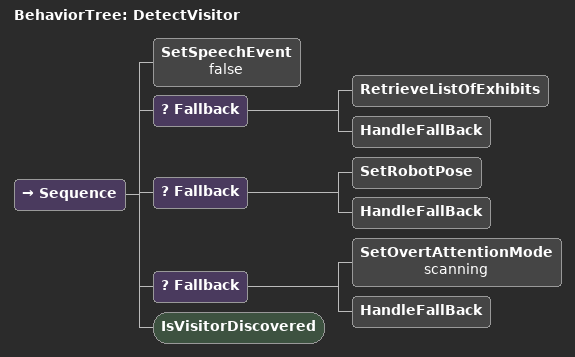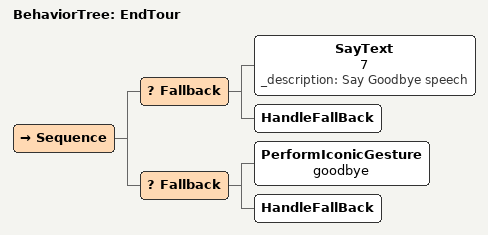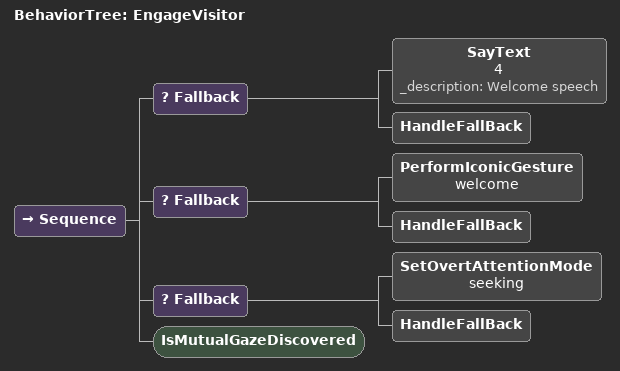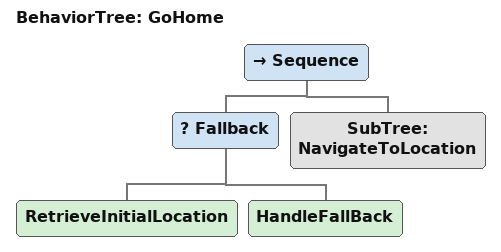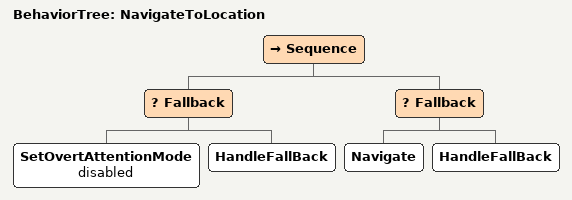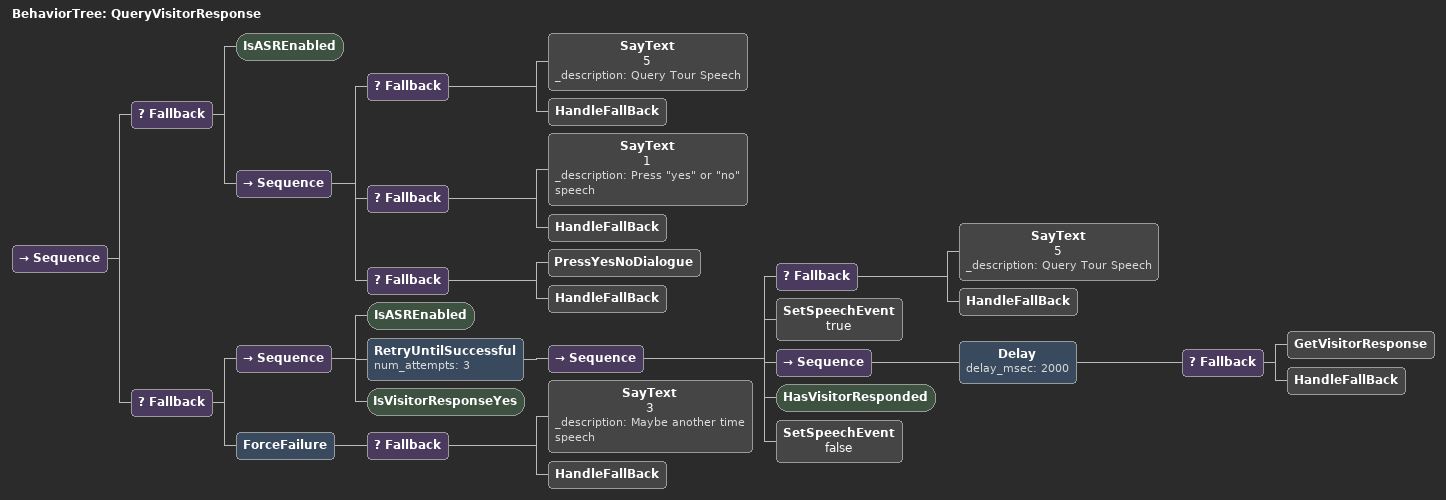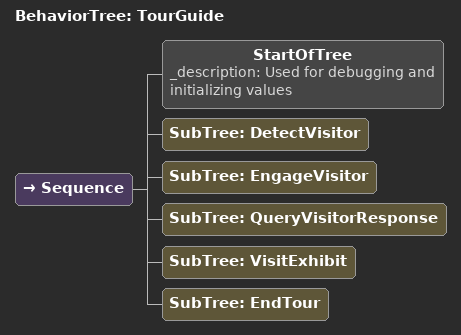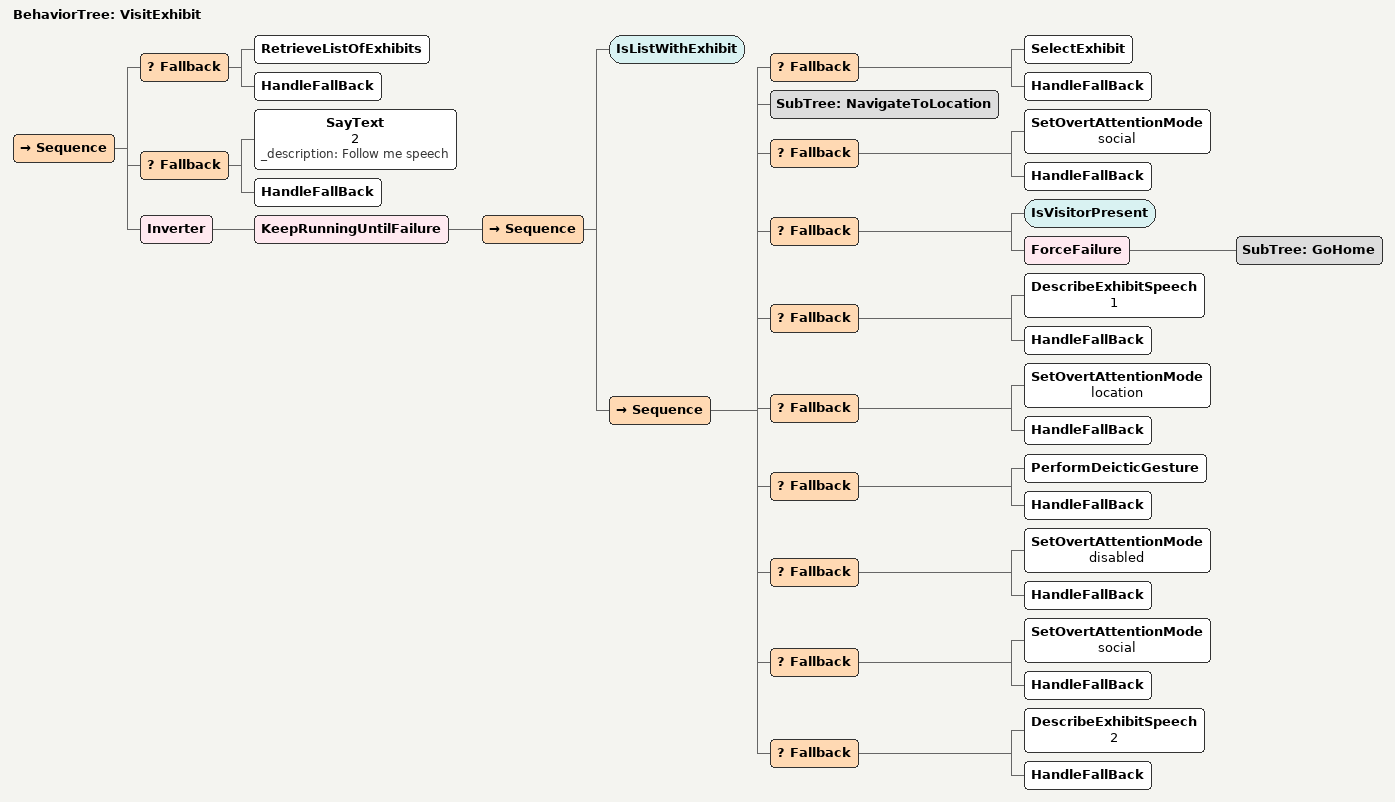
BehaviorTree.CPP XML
<?xml version="1.0" encoding="UTF-8"?>
<root BTCPP_format="4"
      main_tree_to_execute="TourGuide">
  <BehaviorTree ID="DetectVisitor">
    <Sequence>
      <SetSpeechEvent name="false"/>
      <Fallback>
        <RetrieveListOfExhibits/>
        <HandleFallBack/>
      </Fallback>
      <Fallback>
        <SetRobotPose/>
        <HandleFallBack/>
      </Fallback>
      <Fallback>
        <SetOvertAttentionMode name="scanning"/>
        <HandleFallBack/>
      </Fallback>
      <IsVisitorDiscovered/>
    </Sequence>
  </BehaviorTree>

  <BehaviorTree ID="EndTour">
    <Sequence>
      <Fallback>
        <SayText name="7"
                 _description="Say Goodbye speech"/>
        <HandleFallBack/>
      </Fallback>
      <Fallback>
        <PerformIconicGesture name="goodbye"/>
        <HandleFallBack/>
      </Fallback>
    </Sequence>
  </BehaviorTree>

  <BehaviorTree ID="EngageVisitor">
    <Sequence>
      <Fallback>
        <SayText name="4"
                 _description="Welcome speech"/>
        <HandleFallBack/>
      </Fallback>
      <Fallback>
        <PerformIconicGesture name="welcome"/>
        <HandleFallBack/>
      </Fallback>
      <Fallback>
        <SetOvertAttentionMode name="seeking"/>
        <HandleFallBack/>
      </Fallback>
      <IsMutualGazeDiscovered/>
    </Sequence>
  </BehaviorTree>

  <BehaviorTree ID="GoHome">
    <Sequence>
      <Fallback>
        <RetrieveInitialLocation/>
        <HandleFallBack/>
      </Fallback>
      <SubTree ID="NavigateToLocation"/>
    </Sequence>
  </BehaviorTree>

  <BehaviorTree ID="NavigateToLocation">
    <Sequence>
      <Fallback>
        <SetOvertAttentionMode name="disabled"/>
        <HandleFallBack/>
      </Fallback>
      <Fallback>
        <Navigate/>
        <HandleFallBack/>
      </Fallback>
    </Sequence>
  </BehaviorTree>

  <BehaviorTree ID="QueryVisitorResponse">
    <Sequence>
      <Fallback>
        <IsASREnabled/>
        <Sequence>
          <Fallback>
            <SayText name="5"
                     _description="Query Tour Speech"/>
            <HandleFallBack/>
          </Fallback>
          <Fallback>
            <SayText name="1"
                     _description="Press &quot;yes&quot; or &quot;no&quot; speech"/>
            <HandleFallBack/>
          </Fallback>
          <Fallback>
            <PressYesNoDialogue/>
            <HandleFallBack/>
          </Fallback>
        </Sequence>
      </Fallback>
      <Fallback>
        <Sequence>
          <IsASREnabled/>
          <RetryUntilSuccessful num_attempts="3">
            <Sequence>
              <Fallback>
                <SayText name="5"
                         _description="Query Tour Speech"/>
                <HandleFallBack/>
              </Fallback>
              <SetSpeechEvent name="true"/>
              <Sequence>
                <Delay delay_msec="2000">
                  <Fallback>
                    <GetVisitorResponse/>
                    <HandleFallBack/>
                  </Fallback>
                </Delay>
              </Sequence>
              <HasVisitorResponded/>
              <SetSpeechEvent name="false"/>
            </Sequence>
          </RetryUntilSuccessful>
          <IsVisitorResponseYes/>
        </Sequence>
        <ForceFailure>
          <Fallback>
            <SayText name="3"
                     _description="Maybe another time speech"/>
            <HandleFallBack/>
          </Fallback>
        </ForceFailure>
      </Fallback>
    </Sequence>
  </BehaviorTree>

  <BehaviorTree ID="TourGuide">
    <Sequence>
      <StartOfTree _description="Used for debugging and initializing values"/>
      <SubTree ID="DetectVisitor"/>
      <SubTree ID="EngageVisitor"/>
      <SubTree ID="QueryVisitorResponse"/>
      <SubTree ID="VisitExhibit"/>
      <SubTree ID="EndTour"/>
    </Sequence>
  </BehaviorTree>

  <BehaviorTree ID="VisitExhibit">
    <Sequence>
      <Fallback>
        <RetrieveListOfExhibits/>
        <HandleFallBack/>
      </Fallback>
      <Fallback>
        <SayText name="2"
                 _description="Follow me speech"/>
        <HandleFallBack/>
      </Fallback>
      <Inverter>
        <KeepRunningUntilFailure>
          <Sequence>
            <IsListWithExhibit/>
            <Sequence>
              <Fallback>
                <SelectExhibit/>
                <HandleFallBack/>
              </Fallback>
              <SubTree ID="NavigateToLocation"/>
              <Fallback>
                <SetOvertAttentionMode name="social"/>
                <HandleFallBack/>
              </Fallback>
              <Fallback>
                <IsVisitorPresent/>
                <ForceFailure>
                  <SubTree ID="GoHome"/>
                </ForceFailure>
              </Fallback>
              <Fallback>
                <DescribeExhibitSpeech name="1"/>
                <HandleFallBack/>
              </Fallback>
              <Fallback>
                <SetOvertAttentionMode name="location"/>
                <HandleFallBack/>
              </Fallback>
              <Fallback>
                <PerformDeicticGesture/>
                <HandleFallBack/>
              </Fallback>
              <Fallback>
                <SetOvertAttentionMode name="disabled"/>
                <HandleFallBack/>
              </Fallback>
              <Fallback>
                <SetOvertAttentionMode name="social"/>
                <HandleFallBack/>
              </Fallback>
              <Fallback>
                <DescribeExhibitSpeech name="2"/>
                <HandleFallBack/>
              </Fallback>
            </Sequence>
          </Sequence>
        </KeepRunningUntilFailure>
      </Inverter>
    </Sequence>
  </BehaviorTree>

</root>
